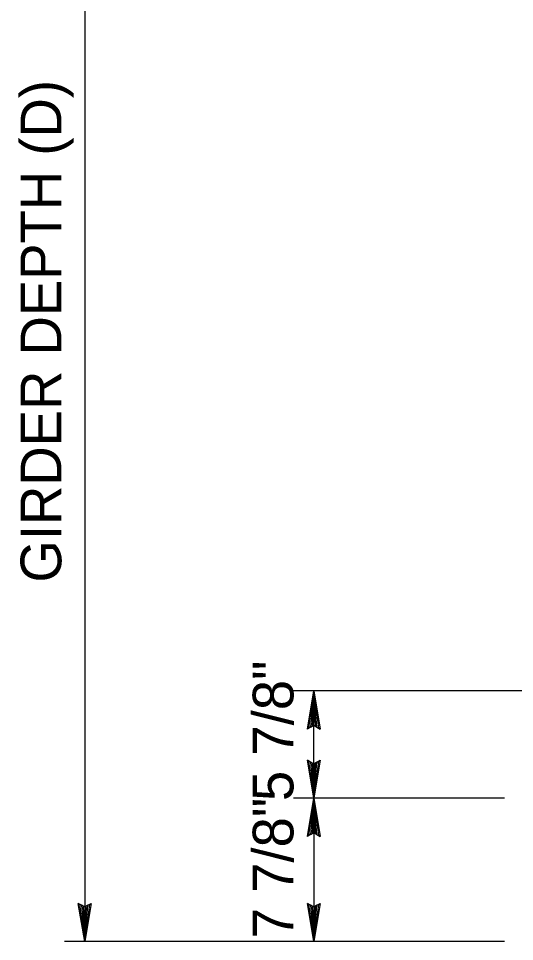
# Model space of a CAD drawing. Extents: x 0 to 2.95, y 0 to 1.83.
# Drawn here: x 0.2895 to 0.4317, y 0.3626 to 0.6269 of the extents above; entities that cross this region are included whole.
import ezdxf

# ---------------------------------------------------------------- set-up
doc = ezdxf.new("R2010")
doc.units = 0
doc.layers.add('214 Text and Titles', color=7, linetype='Continuous')
doc.layers.add('252 Bridge Data', color=7, linetype='Continuous')

msp = doc.modelspace()

# ---------------------------------------------------------------- linework, layer by layer
at = {"layer": '252 Bridge Data'}
for p, q in [((0.30851366776215416, 0.7419404909993709), (0.30851366776215416, 0.36259337813514086)), ((0.48517596111581623, 0.43436175083417244), (0.36833056791131336, 0.43436175083417244)), ((0.37233629707268157, 0.42342425083417246), (0.3741618179060149, 0.43436175083417244)), ((0.3727928942949038, 0.42370550083417247), (0.3741618179060149, 0.43436175083417244)), ((0.3741618179060149, 0.43436175083417244), (0.37324862346157045, 0.4239867508341725)), ((0.3741618179060149, 0.43436175083417244), (0.3737052206837927, 0.4242680008341725)), ((0.3741618179060149, 0.40360387697925243), (0.3741618179060149, 0.43436175083417244)), ((0.3741618179060149, 0.4245492508341725), (0.3741618179060149, 0.43436175083417244)), ((0.3741618179060149, 0.43436175083417244), (0.37598907485045935, 0.42342425083417246)), ((0.3750758804060149, 0.4239867508341725), (0.3741618179060149, 0.43436175083417244)), ((0.3746184151282371, 0.4242680008341725), (0.3741618179060149, 0.43436175083417244)), ((0.3741618179060149, 0.43436175083417244), (0.3755324776282371, 0.42370550083417247)), ((0.37324862346157045, 0.4239867508341725), (0.37233629707268157, 0.42342425083417246)), ((0.37324862346157045, 0.4239867508341725), (0.3741618179060149, 0.4245492508341725)), ((0.3741618179060149, 0.4245492508341725), (0.3750758804060149, 0.4239867508341725)), ((0.3750758804060149, 0.4239867508341725), (0.37598907485045935, 0.42342425083417246)), ((0.3732477554060149, 0.41397887697925245), (0.37233456096157047, 0.4145413769792524)), ((0.3741618179060149, 0.40360387697925243), (0.37233456096157047, 0.4145413769792524)), ((0.3741618179060149, 0.40360387697925243), (0.37279115818379266, 0.41426012697925246)), ((0.3732477554060149, 0.41397887697925245), (0.3741618179060149, 0.40360387697925243)), ((0.3741618179060149, 0.41341637697925243), (0.3732477554060149, 0.41397887697925245)), ((0.3737052206837927, 0.41369762697925244), (0.3741618179060149, 0.40360387697925243)), ((0.37598733873934825, 0.4145413769792524), (0.3741618179060149, 0.40360387697925243)), ((0.375530741517126, 0.41426012697925246), (0.3741618179060149, 0.40360387697925243)), ((0.3741618179060149, 0.40360387697925243), (0.37507501235045937, 0.41397887697925245)), ((0.37507501235045937, 0.41397887697925245), (0.3741618179060149, 0.41341637697925243)), ((0.3741618179060149, 0.40360387697925243), (0.3746184151282371, 0.41369762697925244)), ((0.3741618179060149, 0.41341637697925243), (0.3741618179060149, 0.40360387697925243)), ((0.37507501235045937, 0.41397887697925245), (0.37598733873934825, 0.4145413769792524)), ((0.4287865255959162, 0.40360387697925243), (0.36833056791131336, 0.40360387697925243)), ((0.37233629707268157, 0.39266637697925244), (0.3741618179060149, 0.40360387697925243)), ((0.3727928942949038, 0.39294762697925245), (0.3741618179060149, 0.40360387697925243)), ((0.3741618179060149, 0.40360387697925243), (0.37324862346157045, 0.39322887697925246)), ((0.3741618179060149, 0.40360387697925243), (0.3737052206837927, 0.3935101269792524)), ((0.3741618179060149, 0.40360387697925243), (0.3741618179060149, 0.36259337813514086)), ((0.3741618179060149, 0.3937913769792524), (0.3741618179060149, 0.40360387697925243)), ((0.3741618179060149, 0.40360387697925243), (0.37598907485045935, 0.39266637697925244)), ((0.3750758804060149, 0.39322887697925246), (0.3741618179060149, 0.40360387697925243)), ((0.3746184151282371, 0.3935101269792524), (0.3741618179060149, 0.40360387697925243)), ((0.3741618179060149, 0.40360387697925243), (0.3755324776282371, 0.39294762697925245)), ((0.37324862346157045, 0.39322887697925246), (0.3741618179060149, 0.3937913769792524)), ((0.3741618179060149, 0.3937913769792524), (0.3750758804060149, 0.39322887697925246)), ((0.37324862346157045, 0.39322887697925246), (0.37233629707268157, 0.39266637697925244)), ((0.3750758804060149, 0.39322887697925246), (0.37598907485045935, 0.39266637697925244)), ((0.3075996052621542, 0.37296837813514083), (0.30668641081770975, 0.37353087813514085)), ((0.30851366776215416, 0.36259337813514086), (0.30668641081770975, 0.37353087813514085)), ((0.3075996052621542, 0.37296837813514083), (0.30668641081770975, 0.37353087813514085)), ((0.30851366776215416, 0.36259337813514086), (0.30668641081770975, 0.37353087813514085)), ((0.30851366776215416, 0.36259337813514086), (0.30714300803993194, 0.37324962813514084)), ((0.30851366776215416, 0.36259337813514086), (0.30714300803993194, 0.37324962813514084)), ((0.3075996052621542, 0.37296837813514083), (0.30851366776215416, 0.36259337813514086)), ((0.30851366776215416, 0.37240587813514087), (0.3075996052621542, 0.37296837813514083)), ((0.3075996052621542, 0.37296837813514083), (0.30851366776215416, 0.36259337813514086)), ((0.30851366776215416, 0.37240587813514087), (0.3075996052621542, 0.37296837813514083)), ((0.308057070539932, 0.3726871281351409), (0.30851366776215416, 0.36259337813514086)), ((0.308057070539932, 0.3726871281351409), (0.30851366776215416, 0.36259337813514086)), ((0.31033918859548754, 0.37353087813514085), (0.30851366776215416, 0.36259337813514086)), ((0.31033918859548754, 0.37353087813514085), (0.30851366776215416, 0.36259337813514086)), ((0.3098825913732653, 0.37324962813514084), (0.30851366776215416, 0.36259337813514086)), ((0.3098825913732653, 0.37324962813514084), (0.30851366776215416, 0.36259337813514086)), ((0.30851366776215416, 0.36259337813514086), (0.3094268622065986, 0.37296837813514083)), ((0.3094268622065986, 0.37296837813514083), (0.30851366776215416, 0.37240587813514087)), ((0.30851366776215416, 0.36259337813514086), (0.3094268622065986, 0.37296837813514083)), ((0.3094268622065986, 0.37296837813514083), (0.30851366776215416, 0.37240587813514087)), ((0.30851366776215416, 0.36259337813514086), (0.3089702649843764, 0.3726871281351409)), ((0.30851366776215416, 0.36259337813514086), (0.3089702649843764, 0.3726871281351409)), ((0.3094268622065986, 0.37296837813514083), (0.31033918859548754, 0.37353087813514085)), ((0.3094268622065986, 0.37296837813514083), (0.31033918859548754, 0.37353087813514085)), ((0.3732477554060149, 0.37296837813514083), (0.37233456096157047, 0.37353087813514085)), ((0.3741618179060149, 0.36259337813514086), (0.37233456096157047, 0.37353087813514085)), ((0.3741618179060149, 0.36259337813514086), (0.37279115818379266, 0.37324962813514084)), ((0.3732477554060149, 0.37296837813514083), (0.3741618179060149, 0.36259337813514086)), ((0.3741618179060149, 0.37240587813514087), (0.3732477554060149, 0.37296837813514083)), ((0.3737052206837927, 0.3726871281351409), (0.3741618179060149, 0.36259337813514086)), ((0.37598733873934825, 0.37353087813514085), (0.3741618179060149, 0.36259337813514086)), ((0.375530741517126, 0.37324962813514084), (0.3741618179060149, 0.36259337813514086)), ((0.3741618179060149, 0.36259337813514086), (0.37507501235045937, 0.37296837813514083)), ((0.37507501235045937, 0.37296837813514083), (0.3741618179060149, 0.37240587813514087)), ((0.3741618179060149, 0.36259337813514086), (0.3746184151282371, 0.3726871281351409)), ((0.37507501235045937, 0.37296837813514083), (0.37598733873934825, 0.37353087813514085)), ((0.30851366776215416, 0.37240587813514087), (0.30851366776215416, 0.36259337813514086)), ((0.30851366776215416, 0.37240587813514087), (0.30851366776215416, 0.36259337813514086)), ((0.3741618179060149, 0.37240587813514087), (0.3741618179060149, 0.36259337813514086)), ((0.4287865256753915, 0.36259337813514086), (0.3026824177674522, 0.36259337813514086)), ((0.4287865256753915, 0.36259337813514086), (0.3427562178813884, 0.36259337813514086))]:
    msp.add_line(p, q, dxfattribs=at)

# ---------------------------------------------------------------- texts
at = {"layer": '214 Text and Titles'}
for s, p in [('GIRDER DEPTH (D)', (0.3018142361111111, 0.4653723958333332)), ('5 7/8"', (0.3683272569444444, 0.40279774305555544)), ('7 7/8"', (0.3683272569444444, 0.3635130208333332))]:
    msp.add_text(s, height=0.011666666666666665, rotation=90, dxfattribs=at).set_placement(p)

doc.saveas('drawing.dxf')
